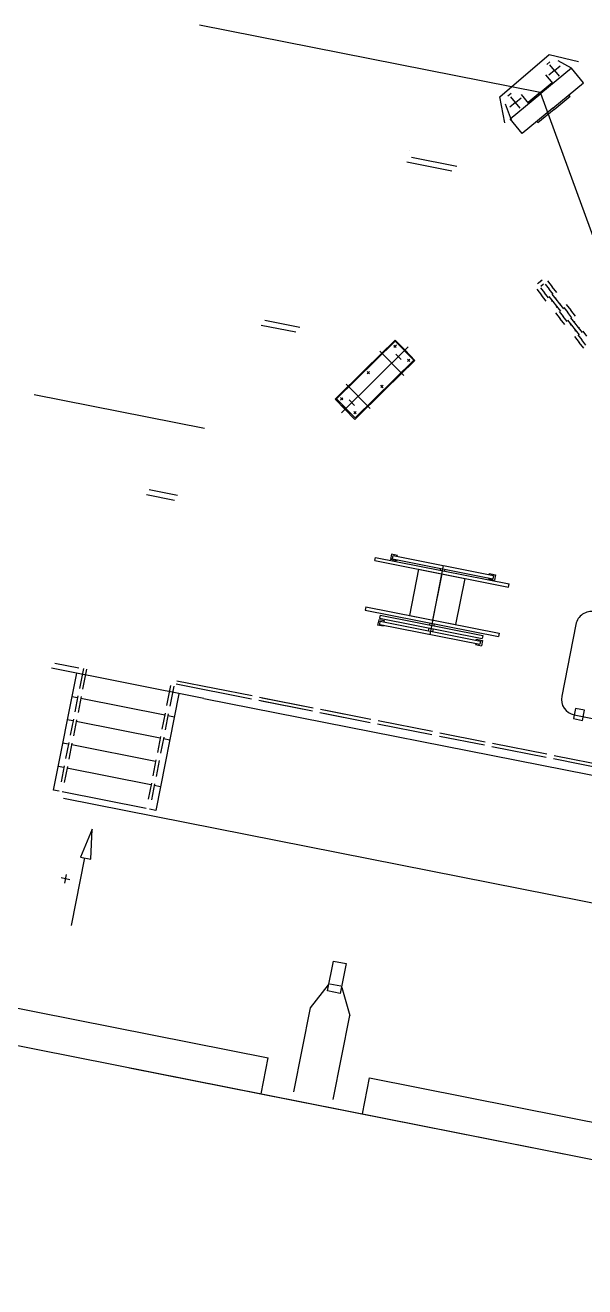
# Model space of a CAD drawing. Header units: metres. Extents: x 267365 to 277461, y 2088854 to 2108025.
# Drawn here: x 273025.07 to 273044.7, y 2096287.85 to 2096332.08 of the extents above; entities that cross this region are included whole.
import ezdxf

# ---------------------------------------------------------------- set-up
doc = ezdxf.new("R2010")
doc.units = ezdxf.units.M
for name, pattern in [('ACAD_ISO02W100', [15, 12, -3]), ('ACAD_ISO10W100', [18, 12, -3, 0, -3]), ('DASHEDX2', [38.1, 25.4, -12.7])]:
    doc.linetypes.add(name, pattern=pattern)

msp = doc.modelspace()

# ---------------------------------------------------------------- linework, layer by layer
at = {"color": 30, "linetype": 'ACAD_ISO10W100', "ltscale": 50}
for p, q in [((273043.136, 2096329.717), (273031.189, 2096332.079)), ((273043.136, 2096329.717), (273031.189, 2096332.079)), ((273043.136, 2096329.717), (273031.189, 2096332.079)), ((273048.164, 2096315.993), (273043.164, 2096329.683)), ((273048.164, 2096315.993), (273043.164, 2096329.683)), ((273048.164, 2096315.993), (273043.164, 2096329.683)), ((273031.361, 2096317.941), (273025.387, 2096319.122)), ((273031.361, 2096317.941), (273025.387, 2096319.122)), ((273031.361, 2096317.941), (273025.387, 2096319.122))]:
    msp.add_line(p, q, dxfattribs=at)
at = {"color": 30}
for p, q in [((273041.717, 2096329.566), (273043.453, 2096331.053)), ((273041.717, 2096329.566), (273043.453, 2096331.053)), ((273041.717, 2096329.566), (273043.453, 2096331.053)), ((273043.453, 2096331.053), (273044.486, 2096330.81)), ((273043.453, 2096331.053), (273044.486, 2096330.81)), ((273043.453, 2096331.053), (273044.486, 2096330.81)), ((273043.643, 2096330.496), (273043.444, 2096330.333)), ((273043.643, 2096330.496), (273043.444, 2096330.333)), ((273043.643, 2096330.496), (273043.444, 2096330.333)), ((273043.643, 2096330.496), (273043.479, 2096330.695)), ((273043.643, 2096330.496), (273043.479, 2096330.695)), ((273043.643, 2096330.496), (273043.479, 2096330.695)), ((273043.643, 2096330.496), (273043.842, 2096330.66)), ((273043.643, 2096330.496), (273043.842, 2096330.66)), ((273043.643, 2096330.496), (273043.842, 2096330.66)), ((273043.643, 2096330.496), (273043.806, 2096330.297)), ((273043.643, 2096330.496), (273043.806, 2096330.297)), ((273043.643, 2096330.496), (273043.806, 2096330.297)), ((273041.894, 2096328.662), (273041.717, 2096329.566)), ((273041.894, 2096328.662), (273041.717, 2096329.566)), ((273041.894, 2096328.662), (273041.717, 2096329.566)), ((273042.273, 2096329.372), (273042.11, 2096329.571)), ((273042.273, 2096329.372), (273042.11, 2096329.571)), ((273042.273, 2096329.372), (273042.11, 2096329.571)), ((273042.273, 2096329.372), (273042.472, 2096329.536)), ((273042.273, 2096329.372), (273042.472, 2096329.536)), ((273042.273, 2096329.372), (273042.472, 2096329.536)), ((273042.273, 2096329.372), (273042.074, 2096329.209)), ((273042.273, 2096329.372), (273042.074, 2096329.209)), ((273042.273, 2096329.372), (273042.074, 2096329.209)), ((273042.436, 2096329.173), (273042.273, 2096329.372)), ((273042.436, 2096329.173), (273042.273, 2096329.372)), ((273042.436, 2096329.173), (273042.273, 2096329.372)), ((273040.037, 2096326.966), (273038.463, 2096327.277)), ((273040.037, 2096326.966), (273038.463, 2096327.277)), ((273040.037, 2096326.966), (273038.463, 2096327.277)), ((273038.554, 2096327.703), (273038.558, 2096327.701)), ((273038.554, 2096327.703), (273038.558, 2096327.701)), ((273038.554, 2096327.703), (273038.558, 2096327.701)), ((273040.211, 2096327.124), (273038.628, 2096327.438)), ((273040.211, 2096327.124), (273038.628, 2096327.438)), ((273040.211, 2096327.124), (273038.628, 2096327.438)), ((273043.074, 2096323.033), (273043.043, 2096323.009)), ((273043.074, 2096323.033), (273043.043, 2096323.009)), ((273043.074, 2096323.033), (273043.043, 2096323.009)), ((273043.208, 2096323.14), (273043.074, 2096323.033)), ((273043.208, 2096323.14), (273043.074, 2096323.033)), ((273043.208, 2096323.14), (273043.074, 2096323.033)), ((273043.15, 2096322.875), (273043.29, 2096322.699)), ((273043.15, 2096322.875), (273043.29, 2096322.699)), ((273043.15, 2096322.875), (273043.29, 2096322.699)), ((273043.156, 2096322.93), (273043.259, 2096323.012)), ((273043.156, 2096322.93), (273043.259, 2096323.012)), ((273043.156, 2096322.93), (273043.259, 2096323.012)), ((273043.208, 2096323.14), (273043.177, 2096323.116)), ((273043.208, 2096323.14), (273043.177, 2096323.116)), ((273043.208, 2096323.14), (273043.177, 2096323.116)), ((273043.314, 2096323.006), (273043.454, 2096322.829)), ((273043.314, 2096323.006), (273043.454, 2096322.829)), ((273043.314, 2096323.006), (273043.454, 2096322.829)), ((273043.394, 2096323.119), (273043.558, 2096322.912)), ((273043.394, 2096323.119), (273043.558, 2096322.912)), ((273043.394, 2096323.119), (273043.558, 2096322.912)), ((273043.722, 2096322.705), (273043.558, 2096322.912)), ((273043.722, 2096322.705), (273043.558, 2096322.912)), ((273043.722, 2096322.705), (273043.558, 2096322.912)), ((273043.022, 2096322.824), (273043.186, 2096322.617)), ((273043.022, 2096322.824), (273043.186, 2096322.617)), ((273043.022, 2096322.824), (273043.186, 2096322.617)), ((273043.351, 2096322.41), (273043.186, 2096322.617)), ((273043.351, 2096322.41), (273043.186, 2096322.617)), ((273043.351, 2096322.41), (273043.186, 2096322.617)), ((273043.43, 2096322.522), (273043.29, 2096322.699)), ((273043.43, 2096322.522), (273043.29, 2096322.699)), ((273043.43, 2096322.522), (273043.29, 2096322.699)), ((273043.444, 2096322.568), (273043.855, 2096322.05)), ((273043.444, 2096322.568), (273043.855, 2096322.05)), ((273043.444, 2096322.568), (273043.855, 2096322.05)), ((273043.595, 2096322.653), (273043.454, 2096322.829)), ((273043.595, 2096322.653), (273043.454, 2096322.829)), ((273043.595, 2096322.653), (273043.454, 2096322.829)), ((273043.567, 2096322.413), (273043.536, 2096322.388)), ((273043.567, 2096322.413), (273043.536, 2096322.388)), ((273043.567, 2096322.413), (273043.536, 2096322.388)), ((273043.547, 2096322.65), (273043.958, 2096322.133)), ((273043.547, 2096322.65), (273043.958, 2096322.133)), ((273043.547, 2096322.65), (273043.958, 2096322.133)), ((273043.67, 2096322.495), (273043.701, 2096322.519)), ((273043.67, 2096322.495), (273043.701, 2096322.519)), ((273043.67, 2096322.495), (273043.701, 2096322.519)), ((273043.679, 2096321.996), (273043.844, 2096321.789)), ((273043.679, 2096321.996), (273043.844, 2096321.789)), ((273043.679, 2096321.996), (273043.844, 2096321.789)), ((273043.731, 2096322.206), (273043.701, 2096322.181)), ((273043.731, 2096322.206), (273043.701, 2096322.181)), ((273043.731, 2096322.206), (273043.701, 2096322.181)), ((273043.807, 2096322.047), (273043.947, 2096321.871)), ((273043.807, 2096322.047), (273043.947, 2096321.871)), ((273043.807, 2096322.047), (273043.947, 2096321.871)), ((273043.865, 2096322.312), (273043.835, 2096322.288)), ((273043.865, 2096322.312), (273043.835, 2096322.288)), ((273043.865, 2096322.312), (273043.835, 2096322.288)), ((273043.972, 2096322.178), (273044.112, 2096322.002)), ((273043.972, 2096322.178), (273044.112, 2096322.002)), ((273043.972, 2096322.178), (273044.112, 2096322.002)), ((273044.051, 2096322.291), (273044.215, 2096322.084)), ((273044.051, 2096322.291), (273044.215, 2096322.084)), ((273044.051, 2096322.291), (273044.215, 2096322.084)), ((273044.252, 2096321.825), (273044.112, 2096322.002)), ((273044.252, 2096321.825), (273044.112, 2096322.002)), ((273044.252, 2096321.825), (273044.112, 2096322.002)), ((273044.38, 2096321.877), (273044.215, 2096322.084)), ((273044.38, 2096321.877), (273044.215, 2096322.084)), ((273044.38, 2096321.877), (273044.215, 2096322.084)), ((273034.568, 2096321.312), (273033.346, 2096321.553)), ((273034.568, 2096321.312), (273033.346, 2096321.553)), ((273034.568, 2096321.312), (273033.346, 2096321.553)), ((273034.707, 2096321.477), (273033.476, 2096321.721)), ((273034.707, 2096321.477), (273033.476, 2096321.721)), ((273034.707, 2096321.477), (273033.476, 2096321.721)), ((273044.008, 2096321.582), (273043.844, 2096321.789)), ((273044.008, 2096321.582), (273043.844, 2096321.789)), ((273044.008, 2096321.582), (273043.844, 2096321.789)), ((273044.087, 2096321.694), (273043.947, 2096321.871)), ((273044.087, 2096321.694), (273043.947, 2096321.871)), ((273044.087, 2096321.694), (273043.947, 2096321.871)), ((273044.101, 2096321.74), (273044.512, 2096321.223)), ((273044.101, 2096321.74), (273044.512, 2096321.223)), ((273044.101, 2096321.74), (273044.512, 2096321.223)), ((273044.224, 2096321.585), (273044.194, 2096321.56)), ((273044.224, 2096321.585), (273044.194, 2096321.56)), ((273044.224, 2096321.585), (273044.194, 2096321.56)), ((273044.205, 2096321.822), (273044.616, 2096321.305)), ((273044.205, 2096321.822), (273044.616, 2096321.305)), ((273044.205, 2096321.822), (273044.616, 2096321.305)), ((273044.328, 2096321.667), (273044.358, 2096321.691)), ((273044.328, 2096321.667), (273044.358, 2096321.691)), ((273044.328, 2096321.667), (273044.358, 2096321.691)), ((273044.337, 2096321.168), (273044.501, 2096320.961)), ((273044.337, 2096321.168), (273044.501, 2096320.961)), ((273044.337, 2096321.168), (273044.501, 2096320.961)), ((273044.389, 2096321.378), (273044.358, 2096321.353)), ((273044.389, 2096321.378), (273044.358, 2096321.353)), ((273044.389, 2096321.378), (273044.358, 2096321.353)), ((273044.465, 2096321.219), (273044.605, 2096321.043)), ((273044.465, 2096321.219), (273044.605, 2096321.043)), ((273044.465, 2096321.219), (273044.605, 2096321.043)), ((273044.523, 2096321.484), (273044.492, 2096321.46)), ((273044.523, 2096321.484), (273044.492, 2096321.46)), ((273044.523, 2096321.484), (273044.492, 2096321.46)), ((273044.629, 2096321.35), (273044.769, 2096321.174)), ((273044.629, 2096321.35), (273044.769, 2096321.174)), ((273044.629, 2096321.35), (273044.769, 2096321.174)), ((273038.051, 2096320.999), (273035.991, 2096318.975)), ((273038.051, 2096320.999), (273035.991, 2096318.975)), ((273038.051, 2096320.999), (273035.991, 2096318.975)), ((273038.048, 2096321.039), (273036.994, 2096320.003)), ((273038.048, 2096321.039), (273036.994, 2096320.003)), ((273038.048, 2096321.039), (273036.994, 2096320.003)), ((273038.396, 2096320.685), (273038.048, 2096321.039)), ((273038.396, 2096320.685), (273038.048, 2096321.039)), ((273038.396, 2096320.685), (273038.048, 2096321.039)), ((273038.051, 2096320.999), (273038.704, 2096320.334)), ((273038.051, 2096320.999), (273038.704, 2096320.334)), ((273038.051, 2096320.999), (273038.704, 2096320.334)), ((273038.396, 2096320.685), (273038.744, 2096320.33)), ((273038.396, 2096320.685), (273038.744, 2096320.33)), ((273038.396, 2096320.685), (273038.744, 2096320.33)), ((273044.666, 2096320.754), (273044.501, 2096320.961)), ((273044.666, 2096320.754), (273044.501, 2096320.961)), ((273044.666, 2096320.754), (273044.501, 2096320.961)), ((273044.745, 2096320.867), (273044.605, 2096321.043)), ((273044.745, 2096320.867), (273044.605, 2096321.043)), ((273044.745, 2096320.867), (273044.605, 2096321.043)), ((273036.645, 2096318.309), (273038.704, 2096320.334)), ((273036.645, 2096318.309), (273038.704, 2096320.334)), ((273036.645, 2096318.309), (273038.704, 2096320.334)), ((273038.744, 2096320.33), (273037.69, 2096319.295)), ((273038.744, 2096320.33), (273037.69, 2096319.295)), ((273038.744, 2096320.33), (273037.69, 2096319.295)), ((273038.069, 2096320.55), (273038.257, 2096320.359)), ((273038.069, 2096320.55), (273038.257, 2096320.359)), ((273038.069, 2096320.55), (273038.257, 2096320.359)), ((273035.941, 2096318.967), (273036.994, 2096320.003)), ((273035.941, 2096318.967), (273036.994, 2096320.003)), ((273035.941, 2096318.967), (273036.994, 2096320.003)), ((273036.289, 2096318.613), (273035.941, 2096318.967)), ((273036.289, 2096318.613), (273035.941, 2096318.967)), ((273036.289, 2096318.613), (273035.941, 2096318.967)), ((273035.991, 2096318.975), (273036.645, 2096318.309)), ((273035.991, 2096318.975), (273036.645, 2096318.309)), ((273035.991, 2096318.975), (273036.645, 2096318.309)), ((273036.432, 2096318.941), (273036.621, 2096318.749)), ((273036.432, 2096318.941), (273036.621, 2096318.749)), ((273036.432, 2096318.941), (273036.621, 2096318.749)), ((273036.637, 2096318.259), (273037.69, 2096319.295)), ((273036.637, 2096318.259), (273037.69, 2096319.295)), ((273036.637, 2096318.259), (273037.69, 2096319.295)), ((273036.192, 2096318.77), (273036.444, 2096318.514)), ((273036.192, 2096318.77), (273036.444, 2096318.514)), ((273036.192, 2096318.77), (273036.444, 2096318.514)), ((273036.289, 2096318.613), (273036.637, 2096318.259)), ((273036.289, 2096318.613), (273036.637, 2096318.259)), ((273036.289, 2096318.613), (273036.637, 2096318.259)), ((273030.411, 2096315.591), (273029.424, 2096315.787)), ((273030.411, 2096315.591), (273029.424, 2096315.787)), ((273030.411, 2096315.591), (273029.424, 2096315.787)), ((273030.302, 2096315.42), (273029.32, 2096315.614)), ((273030.302, 2096315.42), (273029.32, 2096315.614)), ((273030.302, 2096315.42), (273029.32, 2096315.614)), ((273044.392, 2096311.074), (273043.894, 2096308.554)), ((273044.392, 2096311.074), (273043.894, 2096308.554)), ((273026.956, 2096309.537), (273026.104, 2096309.705)), ((273026.956, 2096309.537), (273026.104, 2096309.705)), ((273026.956, 2096309.537), (273026.104, 2096309.705)), ((273031.338, 2096308.478), (273025.994, 2096309.534)), ((273031.338, 2096308.478), (273025.994, 2096309.534)), ((273031.338, 2096308.478), (273025.994, 2096309.534)), ((273026.867, 2096309.362), (273026.055, 2096305.263)), ((273026.867, 2096309.362), (273026.055, 2096305.263)), ((273026.867, 2096309.362), (273026.055, 2096305.263)), ((273026.906, 2096308.495), (273026.704, 2096308.535)), ((273026.906, 2096308.495), (273026.704, 2096308.535)), ((273026.906, 2096308.495), (273026.704, 2096308.535)), ((273029.964, 2096307.891), (273027.019, 2096308.473)), ((273029.964, 2096307.891), (273027.019, 2096308.473)), ((273029.964, 2096307.891), (273027.019, 2096308.473)), ((273030.465, 2096308.634), (273029.658, 2096304.55)), ((273030.465, 2096308.634), (273029.658, 2096304.55)), ((273030.465, 2096308.634), (273029.658, 2096304.55)), ((273031.338, 2096308.478), (273069.384, 2096300.955)), ((273031.338, 2096308.478), (273069.384, 2096300.955)), ((273031.338, 2096308.478), (273069.384, 2096300.955)), ((273030.305, 2096307.823), (273030.077, 2096307.868)), ((273030.305, 2096307.823), (273030.077, 2096307.868)), ((273030.305, 2096307.823), (273030.077, 2096307.868)), ((273044.332, 2096307.9), (273046.852, 2096307.402)), ((273044.332, 2096307.9), (273046.852, 2096307.402)), ((273026.747, 2096307.685), (273026.544, 2096307.725)), ((273026.747, 2096307.685), (273026.544, 2096307.725)), ((273026.747, 2096307.685), (273026.544, 2096307.725)), ((273029.805, 2096307.08), (273026.859, 2096307.663)), ((273029.805, 2096307.08), (273026.859, 2096307.663)), ((273029.805, 2096307.08), (273026.859, 2096307.663)), ((273030.145, 2096307.013), (273029.918, 2096307.058)), ((273030.145, 2096307.013), (273029.918, 2096307.058)), ((273030.145, 2096307.013), (273029.918, 2096307.058)), ((273026.585, 2096306.869), (273026.381, 2096306.909)), ((273026.585, 2096306.869), (273026.381, 2096306.909)), ((273026.585, 2096306.869), (273026.381, 2096306.909)), ((273029.646, 2096306.27), (273026.7, 2096306.852)), ((273029.646, 2096306.27), (273026.7, 2096306.852)), ((273029.646, 2096306.27), (273026.7, 2096306.852)), ((273026.422, 2096306.049), (273026.22, 2096306.089)), ((273026.422, 2096306.049), (273026.22, 2096306.089)), ((273026.422, 2096306.049), (273026.22, 2096306.089)), ((273029.481, 2096305.444), (273026.535, 2096306.026)), ((273029.481, 2096305.444), (273026.535, 2096306.026)), ((273029.481, 2096305.444), (273026.535, 2096306.026)), ((273026.259, 2096305.222), (273026.057, 2096305.262)), ((273026.259, 2096305.222), (273026.057, 2096305.262)), ((273026.259, 2096305.222), (273026.057, 2096305.262)), ((273029.317, 2096304.618), (273026.371, 2096305.2)), ((273029.317, 2096304.618), (273026.371, 2096305.2)), ((273029.317, 2096304.618), (273026.371, 2096305.2)), ((273029.821, 2096305.377), (273029.593, 2096305.422)), ((273029.821, 2096305.377), (273029.593, 2096305.422)), ((273029.821, 2096305.377), (273029.593, 2096305.422)), ((273029.658, 2096304.55), (273029.43, 2096304.595)), ((273029.658, 2096304.55), (273029.43, 2096304.595)), ((273029.658, 2096304.55), (273029.43, 2096304.595)), ((273027.42, 2096303.895), (273027.005, 2096302.912)), ((273027.42, 2096303.895), (273027.005, 2096302.912)), ((273027.369, 2096302.84), (273027.42, 2096303.895)), ((273027.369, 2096302.84), (273027.42, 2096303.895)), ((273026.69, 2096300.51), (273027.159, 2096302.882)), ((273026.69, 2096300.51), (273027.159, 2096302.882)), ((273026.69, 2096300.51), (273027.159, 2096302.882)), ((273027.005, 2096302.912), (273027.369, 2096302.84)), ((273027.005, 2096302.912), (273027.369, 2096302.84)), ((273026.637, 2096302.119), (273026.325, 2096302.181)), ((273026.637, 2096302.119), (273026.325, 2096302.181)), ((273026.637, 2096302.119), (273026.325, 2096302.181)), ((273026.511, 2096302.308), (273026.449, 2096301.995)), ((273026.511, 2096302.308), (273026.449, 2096301.995)), ((273026.511, 2096302.308), (273026.449, 2096301.995)), ((273035.674, 2096298.224), (273035.881, 2096299.268)), ((273035.674, 2096298.224), (273035.881, 2096299.268)), ((273035.674, 2096298.224), (273035.881, 2096299.268)), ((273035.881, 2096299.268), (273036.331, 2096299.179)), ((273035.881, 2096299.268), (273036.331, 2096299.179)), ((273035.881, 2096299.268), (273036.331, 2096299.179)), ((273036.331, 2096299.179), (273036.124, 2096298.135)), ((273036.331, 2096299.179), (273036.124, 2096298.135)), ((273036.331, 2096299.179), (273036.124, 2096298.135)), ((273035.702, 2096298.44), (273035.065, 2096297.632)), ((273035.702, 2096298.44), (273035.065, 2096297.632)), ((273035.702, 2096298.44), (273035.065, 2096297.632)), ((273036.124, 2096298.135), (273035.674, 2096298.224)), ((273036.124, 2096298.135), (273035.674, 2096298.224)), ((273036.124, 2096298.135), (273035.674, 2096298.224)), ((273036.139, 2096298.385), (273035.756, 2096298.461)), ((273036.139, 2096298.385), (273035.756, 2096298.461)), ((273036.139, 2096298.385), (273035.756, 2096298.461)), ((273036.182, 2096298.345), (273036.462, 2096297.355)), ((273036.182, 2096298.345), (273036.462, 2096297.355)), ((273036.182, 2096298.345), (273036.462, 2096297.355)), ((273035.065, 2096297.632), (273034.483, 2096294.687)), ((273035.065, 2096297.632), (273034.483, 2096294.687)), ((273035.065, 2096297.632), (273034.483, 2096294.687)), ((273035.88, 2096294.41), (273036.462, 2096297.355)), ((273035.88, 2096294.41), (273036.462, 2096297.355)), ((273035.88, 2096294.41), (273036.462, 2096297.355)), ((273033.346, 2096294.612), (273033.595, 2096295.873)), ((273033.346, 2096294.612), (273033.595, 2096295.873)), ((273033.346, 2096294.612), (273033.595, 2096295.873)), ((273036.904, 2096293.909), (273037.153, 2096295.169)), ((273036.904, 2096293.909), (273037.153, 2096295.169)), ((273036.904, 2096293.909), (273037.153, 2096295.169))]:
    msp.add_line(p, q, dxfattribs=at)
at = {"color": 30, "linetype": 'Continuous'}
for p, q in [((273044.242, 2096330.568), (273043.767, 2096330.826)), ((273044.242, 2096330.568), (273043.767, 2096330.826)), ((273044.242, 2096330.568), (273043.767, 2096330.826)), ((273044.242, 2096330.568), (273043.164, 2096329.683)), ((273044.242, 2096330.568), (273043.164, 2096329.683)), ((273044.242, 2096330.568), (273043.164, 2096329.683)), ((273043.369, 2096330.706), (273043.482, 2096330.799)), ((273043.369, 2096330.706), (273043.482, 2096330.799)), ((273043.369, 2096330.706), (273043.482, 2096330.799)), ((273044.661, 2096330.057), (273044.242, 2096330.568)), ((273044.661, 2096330.057), (273044.242, 2096330.568)), ((273044.661, 2096330.057), (273044.242, 2096330.568)), ((273043.136, 2096329.717), (273043.562, 2096330.066)), ((273043.136, 2096329.717), (273043.562, 2096330.066)), ((273043.136, 2096329.717), (273043.562, 2096330.066)), ((273043.589, 2096330.033), (273043.333, 2096330.345)), ((273043.589, 2096330.033), (273043.333, 2096330.345)), ((273043.589, 2096330.033), (273043.333, 2096330.345)), ((273043.583, 2096329.173), (273044.661, 2096330.057)), ((273043.583, 2096329.173), (273044.661, 2096330.057)), ((273043.583, 2096329.173), (273044.661, 2096330.057)), ((273042.12, 2096329.682), (273042.008, 2096329.589)), ((273042.12, 2096329.682), (273042.008, 2096329.589)), ((273042.12, 2096329.682), (273042.008, 2096329.589)), ((273042.085, 2096328.799), (273043.164, 2096329.683)), ((273042.085, 2096328.799), (273043.164, 2096329.683)), ((273042.085, 2096328.799), (273043.164, 2096329.683)), ((273042.738, 2096329.334), (273042.482, 2096329.646)), ((273042.738, 2096329.334), (273042.482, 2096329.646)), ((273042.738, 2096329.334), (273042.482, 2096329.646)), ((273043.136, 2096329.717), (273042.711, 2096329.367)), ((273043.136, 2096329.717), (273042.711, 2096329.367)), ((273043.136, 2096329.717), (273042.711, 2096329.367)), ((273043.624, 2096329.123), (273044.189, 2096329.586)), ((273043.624, 2096329.123), (273044.189, 2096329.586)), ((273043.624, 2096329.123), (273044.189, 2096329.586)), ((273044.183, 2096329.595), (273044.145, 2096329.648)), ((273044.183, 2096329.595), (273044.145, 2096329.648)), ((273044.183, 2096329.595), (273044.145, 2096329.648)), ((273042.132, 2096328.748), (273041.925, 2096329.315)), ((273042.132, 2096328.748), (273041.925, 2096329.315)), ((273042.132, 2096328.748), (273041.925, 2096329.315)), ((273043.583, 2096329.173), (273042.504, 2096328.288)), ((273043.583, 2096329.173), (273042.504, 2096328.288)), ((273043.583, 2096329.173), (273042.504, 2096328.288)), ((273043.624, 2096329.123), (273043.059, 2096328.659)), ((273043.624, 2096329.123), (273043.059, 2096328.659)), ((273043.624, 2096329.123), (273043.059, 2096328.659)), ((273042.504, 2096328.288), (273042.085, 2096328.799)), ((273042.504, 2096328.288), (273042.085, 2096328.799)), ((273042.504, 2096328.288), (273042.085, 2096328.799)), ((273043.052, 2096328.667), (273043.007, 2096328.714)), ((273043.052, 2096328.667), (273043.007, 2096328.714)), ((273043.052, 2096328.667), (273043.007, 2096328.714)), ((273027.11, 2096309.521), (273026.972, 2096308.821)), ((273027.11, 2096309.521), (273026.972, 2096308.821)), ((273027.11, 2096309.521), (273026.972, 2096308.821)), ((273027.221, 2096309.5), (273027.082, 2096308.802)), ((273027.221, 2096309.5), (273027.082, 2096308.802)), ((273027.221, 2096309.5), (273027.082, 2096308.802)), ((273030.169, 2096308.931), (273030.029, 2096308.225)), ((273030.169, 2096308.931), (273030.029, 2096308.225)), ((273030.169, 2096308.931), (273030.029, 2096308.225)), ((273030.169, 2096308.931), (273030.029, 2096308.225)), ((273030.169, 2096308.931), (273030.029, 2096308.225)), ((273030.169, 2096308.931), (273030.029, 2096308.225)), ((273030.282, 2096308.912), (273030.142, 2096308.202)), ((273030.282, 2096308.912), (273030.142, 2096308.202)), ((273030.282, 2096308.912), (273030.142, 2096308.202)), ((273030.282, 2096308.912), (273030.142, 2096308.202)), ((273030.282, 2096308.912), (273030.142, 2096308.202)), ((273030.282, 2096308.912), (273030.142, 2096308.202)), ((273033.007, 2096308.45), (273030.367, 2096308.972)), ((273033.007, 2096308.45), (273030.367, 2096308.972)), ((273033.007, 2096308.45), (273030.367, 2096308.972)), ((273033.007, 2096308.45), (273030.367, 2096308.972)), ((273033.007, 2096308.45), (273030.367, 2096308.972)), ((273033.007, 2096308.45), (273030.367, 2096308.972)), ((273033.029, 2096308.562), (273030.388, 2096309.085)), ((273033.029, 2096308.562), (273030.388, 2096309.085)), ((273033.029, 2096308.562), (273030.388, 2096309.085)), ((273033.029, 2096308.562), (273030.388, 2096309.085)), ((273033.029, 2096308.562), (273030.388, 2096309.085)), ((273033.029, 2096308.562), (273030.388, 2096309.085)), ((273026.92, 2096308.564), (273026.809, 2096308.005)), ((273026.92, 2096308.564), (273026.809, 2096308.005)), ((273026.92, 2096308.564), (273026.809, 2096308.005)), ((273027.032, 2096308.541), (273026.922, 2096307.985)), ((273027.032, 2096308.541), (273026.922, 2096307.985)), ((273027.032, 2096308.541), (273026.922, 2096307.985)), ((273035.149, 2096308.027), (273033.267, 2096308.399)), ((273035.149, 2096308.027), (273033.267, 2096308.399)), ((273035.149, 2096308.027), (273033.267, 2096308.399)), ((273035.172, 2096308.139), (273033.289, 2096308.511)), ((273035.172, 2096308.139), (273033.289, 2096308.511)), ((273035.172, 2096308.139), (273033.289, 2096308.511)), ((273035.149, 2096308.027), (273033.365, 2096308.379)), ((273035.149, 2096308.027), (273033.365, 2096308.379)), ((273035.149, 2096308.027), (273033.365, 2096308.379)), ((273035.172, 2096308.139), (273033.388, 2096308.491)), ((273035.172, 2096308.139), (273033.388, 2096308.491)), ((273035.172, 2096308.139), (273033.388, 2096308.491)), ((273029.978, 2096307.958), (273029.867, 2096307.399)), ((273029.978, 2096307.958), (273029.867, 2096307.399)), ((273029.978, 2096307.958), (273029.867, 2096307.399)), ((273029.978, 2096307.958), (273029.867, 2096307.399)), ((273029.978, 2096307.958), (273029.867, 2096307.399)), ((273029.978, 2096307.958), (273029.867, 2096307.399)), ((273030.09, 2096307.935), (273029.98, 2096307.378)), ((273030.09, 2096307.935), (273029.98, 2096307.378)), ((273030.09, 2096307.935), (273029.98, 2096307.378)), ((273030.09, 2096307.935), (273029.98, 2096307.378)), ((273030.09, 2096307.935), (273029.98, 2096307.378)), ((273030.09, 2096307.935), (273029.98, 2096307.378)), ((273037.176, 2096307.626), (273035.41, 2096307.975)), ((273037.176, 2096307.626), (273035.41, 2096307.975)), ((273037.176, 2096307.626), (273035.41, 2096307.975)), ((273037.198, 2096307.738), (273035.431, 2096308.087)), ((273037.198, 2096307.738), (273035.431, 2096308.087)), ((273037.198, 2096307.738), (273035.431, 2096308.087)), ((273037.176, 2096307.626), (273035.59, 2096307.939)), ((273037.176, 2096307.626), (273035.59, 2096307.939)), ((273037.176, 2096307.626), (273035.59, 2096307.939)), ((273037.198, 2096307.738), (273035.613, 2096308.052)), ((273037.198, 2096307.738), (273035.613, 2096308.052)), ((273037.198, 2096307.738), (273035.613, 2096308.052)), ((273044.378, 2096308.126), (273044.308, 2096307.771)), ((273044.378, 2096308.126), (273044.308, 2096307.771)), ((273044.698, 2096308.063), (273044.378, 2096308.126)), ((273044.698, 2096308.063), (273044.378, 2096308.126)), ((273044.628, 2096307.708), (273044.698, 2096308.063)), ((273044.628, 2096307.708), (273044.698, 2096308.063)), ((273026.758, 2096307.748), (273026.647, 2096307.19)), ((273026.758, 2096307.748), (273026.647, 2096307.19)), ((273026.758, 2096307.748), (273026.647, 2096307.19)), ((273026.87, 2096307.726), (273026.76, 2096307.169)), ((273026.87, 2096307.726), (273026.76, 2096307.169)), ((273026.87, 2096307.726), (273026.76, 2096307.169)), ((273039.337, 2096307.198), (273037.436, 2096307.574)), ((273039.337, 2096307.198), (273037.436, 2096307.574)), ((273039.337, 2096307.198), (273037.436, 2096307.574)), ((273039.359, 2096307.311), (273037.458, 2096307.687)), ((273039.359, 2096307.311), (273037.458, 2096307.687)), ((273039.359, 2096307.311), (273037.458, 2096307.687)), ((273044.308, 2096307.771), (273044.628, 2096307.708)), ((273044.308, 2096307.771), (273044.628, 2096307.708)), ((273026.597, 2096306.931), (273026.487, 2096306.372)), ((273026.597, 2096306.931), (273026.487, 2096306.372)), ((273026.597, 2096306.931), (273026.487, 2096306.372)), ((273026.597, 2096306.931), (273026.487, 2096306.372)), ((273026.597, 2096306.931), (273026.487, 2096306.372)), ((273026.597, 2096306.931), (273026.487, 2096306.372)), ((273029.817, 2096307.14), (273029.707, 2096306.582)), ((273029.817, 2096307.14), (273029.707, 2096306.582)), ((273029.817, 2096307.14), (273029.707, 2096306.582)), ((273029.817, 2096307.14), (273029.707, 2096306.582)), ((273029.817, 2096307.14), (273029.707, 2096306.582)), ((273029.817, 2096307.14), (273029.707, 2096306.582)), ((273029.929, 2096307.117), (273029.819, 2096306.561)), ((273029.929, 2096307.117), (273029.819, 2096306.561)), ((273029.929, 2096307.117), (273029.819, 2096306.561)), ((273029.929, 2096307.117), (273029.819, 2096306.561)), ((273029.929, 2096307.117), (273029.819, 2096306.561)), ((273029.929, 2096307.117), (273029.819, 2096306.561)), ((273041.187, 2096306.832), (273039.601, 2096307.146)), ((273041.187, 2096306.832), (273039.601, 2096307.146)), ((273041.187, 2096306.832), (273039.601, 2096307.146)), ((273041.209, 2096306.945), (273039.623, 2096307.258)), ((273041.209, 2096306.945), (273039.623, 2096307.258)), ((273041.209, 2096306.945), (273039.623, 2096307.258)), ((273026.709, 2096306.908), (273026.599, 2096306.351)), ((273026.709, 2096306.908), (273026.599, 2096306.351)), ((273026.709, 2096306.908), (273026.599, 2096306.351)), ((273026.709, 2096306.908), (273026.599, 2096306.351)), ((273026.709, 2096306.908), (273026.599, 2096306.351)), ((273026.709, 2096306.908), (273026.599, 2096306.351)), ((273043.348, 2096306.405), (273041.447, 2096306.781)), ((273043.348, 2096306.405), (273041.447, 2096306.781)), ((273043.348, 2096306.405), (273041.447, 2096306.781)), ((273043.37, 2096306.518), (273041.469, 2096306.893)), ((273043.37, 2096306.518), (273041.469, 2096306.893)), ((273043.37, 2096306.518), (273041.469, 2096306.893)), ((273026.437, 2096306.113), (273026.326, 2096305.554)), ((273026.437, 2096306.113), (273026.326, 2096305.554)), ((273026.437, 2096306.113), (273026.326, 2096305.554)), ((273026.437, 2096306.113), (273026.326, 2096305.554)), ((273026.437, 2096306.113), (273026.326, 2096305.554)), ((273026.437, 2096306.113), (273026.326, 2096305.554)), ((273026.549, 2096306.09), (273026.439, 2096305.534)), ((273026.549, 2096306.09), (273026.439, 2096305.534)), ((273026.549, 2096306.09), (273026.439, 2096305.534)), ((273026.549, 2096306.09), (273026.439, 2096305.534)), ((273026.549, 2096306.09), (273026.439, 2096305.534)), ((273026.549, 2096306.09), (273026.439, 2096305.534)), ((273029.657, 2096306.323), (273029.546, 2096305.764)), ((273029.657, 2096306.323), (273029.546, 2096305.764)), ((273029.657, 2096306.323), (273029.546, 2096305.764)), ((273029.657, 2096306.323), (273029.546, 2096305.764)), ((273029.657, 2096306.323), (273029.546, 2096305.764)), ((273029.657, 2096306.323), (273029.546, 2096305.764)), ((273029.769, 2096306.3), (273029.659, 2096305.743)), ((273029.769, 2096306.3), (273029.659, 2096305.743)), ((273029.769, 2096306.3), (273029.659, 2096305.743)), ((273029.769, 2096306.3), (273029.659, 2096305.743)), ((273029.769, 2096306.3), (273029.659, 2096305.743)), ((273029.769, 2096306.3), (273029.659, 2096305.743)), ((273045.508, 2096305.978), (273043.607, 2096306.354)), ((273045.508, 2096305.978), (273043.607, 2096306.354)), ((273045.508, 2096305.978), (273043.607, 2096306.354)), ((273045.53, 2096306.09), (273043.63, 2096306.466)), ((273045.53, 2096306.09), (273043.63, 2096306.466)), ((273045.53, 2096306.09), (273043.63, 2096306.466)), ((273029.496, 2096305.505), (273029.385, 2096304.946)), ((273029.496, 2096305.505), (273029.385, 2096304.946)), ((273029.496, 2096305.505), (273029.385, 2096304.946)), ((273029.496, 2096305.505), (273029.385, 2096304.946)), ((273029.496, 2096305.505), (273029.385, 2096304.946)), ((273029.496, 2096305.505), (273029.385, 2096304.946)), ((273029.608, 2096305.482), (273029.498, 2096304.925)), ((273029.608, 2096305.482), (273029.498, 2096304.925)), ((273029.608, 2096305.482), (273029.498, 2096304.925)), ((273029.608, 2096305.482), (273029.498, 2096304.925)), ((273029.608, 2096305.482), (273029.498, 2096304.925)), ((273029.608, 2096305.482), (273029.498, 2096304.925))]:
    msp.add_line(p, q, dxfattribs=at)
at = {"color": 30, "linetype": 'ByBlock'}
for p, q in [((273038.048, 2096321.039), (273035.941, 2096318.967)), ((273038.048, 2096321.039), (273035.941, 2096318.967)), ((273038.048, 2096321.039), (273035.941, 2096318.967)), ((273037.342, 2096313.308), (273037.364, 2096313.423)), ((273037.342, 2096313.308), (273037.364, 2096313.423)), ((273037.342, 2096313.308), (273037.364, 2096313.423)), ((273037.342, 2096313.308), (273042.023, 2096312.382)), ((273037.342, 2096313.308), (273042.023, 2096312.382)), ((273037.342, 2096313.308), (273042.023, 2096312.382)), ((273037.364, 2096313.423), (273042.046, 2096312.498)), ((273037.364, 2096313.423), (273042.046, 2096312.498)), ((273037.364, 2096313.423), (273042.046, 2096312.498)), ((273037.927, 2096313.531), (273037.89, 2096313.346)), ((273037.927, 2096313.531), (273037.89, 2096313.346)), ((273037.927, 2096313.531), (273037.89, 2096313.346)), ((273038.094, 2096313.305), (273037.89, 2096313.346)), ((273038.094, 2096313.305), (273037.89, 2096313.346)), ((273038.094, 2096313.305), (273037.89, 2096313.346)), ((273038.131, 2096313.491), (273037.927, 2096313.531)), ((273038.131, 2096313.491), (273037.927, 2096313.531)), ((273038.131, 2096313.491), (273037.927, 2096313.531)), ((273037.962, 2096313.369), (273037.984, 2096313.482)), ((273037.962, 2096313.369), (273037.984, 2096313.482)), ((273037.962, 2096313.369), (273037.984, 2096313.482)), ((273037.962, 2096313.369), (273041.473, 2096312.675)), ((273037.962, 2096313.369), (273041.473, 2096312.675)), ((273037.962, 2096313.369), (273041.473, 2096312.675)), ((273037.984, 2096313.482), (273041.495, 2096312.788)), ((273037.984, 2096313.482), (273041.495, 2096312.788)), ((273037.984, 2096313.482), (273041.495, 2096312.788)), ((273038.102, 2096313.342), (273038.094, 2096313.305)), ((273038.102, 2096313.342), (273038.094, 2096313.305)), ((273038.102, 2096313.342), (273038.094, 2096313.305)), ((273038.124, 2096313.455), (273038.131, 2096313.491)), ((273038.124, 2096313.455), (273038.131, 2096313.491)), ((273038.124, 2096313.455), (273038.131, 2096313.491)), ((273039.74, 2096313.135), (273039.263, 2096310.722)), ((273039.74, 2096313.135), (273039.263, 2096310.722)), ((273039.74, 2096313.135), (273039.263, 2096310.722)), ((273038.872, 2096313.005), (273038.552, 2096311.385)), ((273038.872, 2096313.005), (273038.552, 2096311.385)), ((273038.872, 2096313.005), (273038.552, 2096311.385)), ((273038.872, 2096313.005), (273040.493, 2096312.685)), ((273038.872, 2096313.005), (273040.493, 2096312.685)), ((273038.872, 2096313.005), (273040.493, 2096312.685)), ((273039.682, 2096312.845), (273039.362, 2096311.225)), ((273039.682, 2096312.845), (273039.362, 2096311.225)), ((273039.682, 2096312.845), (273039.362, 2096311.225)), ((273039.643, 2096313.037), (273039.63, 2096312.975)), ((273039.643, 2096313.037), (273039.63, 2096312.975)), ((273039.643, 2096313.037), (273039.63, 2096312.975)), ((273039.792, 2096313.008), (273039.78, 2096312.946)), ((273039.792, 2096313.008), (273039.78, 2096312.946)), ((273039.792, 2096313.008), (273039.78, 2096312.946)), ((273040.493, 2096312.685), (273040.172, 2096311.064)), ((273040.493, 2096312.685), (273040.172, 2096311.064)), ((273040.493, 2096312.685), (273040.172, 2096311.064)), ((273041.333, 2096312.703), (273041.326, 2096312.667)), ((273041.333, 2096312.703), (273041.326, 2096312.667)), ((273041.333, 2096312.703), (273041.326, 2096312.667)), ((273041.355, 2096312.816), (273041.363, 2096312.852)), ((273041.355, 2096312.816), (273041.363, 2096312.852)), ((273041.355, 2096312.816), (273041.363, 2096312.852)), ((273041.363, 2096312.852), (273041.567, 2096312.812)), ((273041.363, 2096312.852), (273041.567, 2096312.812)), ((273041.363, 2096312.852), (273041.567, 2096312.812)), ((273041.495, 2096312.788), (273041.473, 2096312.675)), ((273041.495, 2096312.788), (273041.473, 2096312.675)), ((273041.495, 2096312.788), (273041.473, 2096312.675)), ((273041.567, 2096312.812), (273041.53, 2096312.626)), ((273041.567, 2096312.812), (273041.53, 2096312.626)), ((273041.567, 2096312.812), (273041.53, 2096312.626)), ((273041.326, 2096312.667), (273041.53, 2096312.626)), ((273041.326, 2096312.667), (273041.53, 2096312.626)), ((273041.326, 2096312.667), (273041.53, 2096312.626)), ((273042.023, 2096312.382), (273042.046, 2096312.498)), ((273042.023, 2096312.382), (273042.046, 2096312.498)), ((273042.023, 2096312.382), (273042.046, 2096312.498)), ((273037.021, 2096311.687), (273036.998, 2096311.572)), ((273037.021, 2096311.687), (273036.998, 2096311.572)), ((273037.021, 2096311.687), (273036.998, 2096311.572)), ((273036.998, 2096311.572), (273041.68, 2096310.647)), ((273036.998, 2096311.572), (273041.68, 2096310.647)), ((273036.998, 2096311.572), (273041.68, 2096310.647)), ((273037.021, 2096311.687), (273041.703, 2096310.762)), ((273037.021, 2096311.687), (273041.703, 2096310.762)), ((273037.021, 2096311.687), (273041.703, 2096310.762)), ((273037.526, 2096311.4), (273037.503, 2096311.285)), ((273037.526, 2096311.4), (273037.503, 2096311.285)), ((273037.526, 2096311.4), (273037.503, 2096311.285)), ((273037.526, 2096311.4), (273041.127, 2096310.688)), ((273037.526, 2096311.4), (273041.127, 2096310.688)), ((273037.526, 2096311.4), (273041.127, 2096310.688)), ((273038.552, 2096311.385), (273040.172, 2096311.064)), ((273038.552, 2096311.385), (273040.172, 2096311.064)), ((273038.552, 2096311.385), (273040.172, 2096311.064)), ((273037.472, 2096311.231), (273037.436, 2096311.046)), ((273037.472, 2096311.231), (273037.436, 2096311.046)), ((273037.472, 2096311.231), (273037.436, 2096311.046)), ((273037.64, 2096311.005), (273037.436, 2096311.046)), ((273037.64, 2096311.005), (273037.436, 2096311.046)), ((273037.64, 2096311.005), (273037.436, 2096311.046)), ((273037.676, 2096311.191), (273037.472, 2096311.231)), ((273037.676, 2096311.191), (273037.472, 2096311.231)), ((273037.676, 2096311.191), (273037.472, 2096311.231)), ((273037.503, 2096311.285), (273041.104, 2096310.573)), ((273037.503, 2096311.285), (273041.104, 2096310.573)), ((273037.503, 2096311.285), (273041.104, 2096310.573)), ((273037.507, 2096311.069), (273037.529, 2096311.182)), ((273037.507, 2096311.069), (273037.529, 2096311.182)), ((273037.507, 2096311.069), (273037.529, 2096311.182)), ((273037.507, 2096311.069), (273041.018, 2096310.375)), ((273037.507, 2096311.069), (273041.018, 2096310.375)), ((273037.507, 2096311.069), (273041.018, 2096310.375)), ((273037.529, 2096311.182), (273041.04, 2096310.488)), ((273037.529, 2096311.182), (273041.04, 2096310.488)), ((273037.529, 2096311.182), (273041.04, 2096310.488)), ((273037.647, 2096311.042), (273037.64, 2096311.005)), ((273037.647, 2096311.042), (273037.64, 2096311.005)), ((273037.647, 2096311.042), (273037.64, 2096311.005)), ((273037.669, 2096311.154), (273037.676, 2096311.191)), ((273037.669, 2096311.154), (273037.676, 2096311.191)), ((273037.669, 2096311.154), (273037.676, 2096311.191)), ((273039.229, 2096310.944), (273039.21, 2096310.85)), ((273039.229, 2096310.944), (273039.21, 2096310.85)), ((273039.229, 2096310.944), (273039.21, 2096310.85)), ((273039.264, 2096311.124), (273039.251, 2096311.059)), ((273039.264, 2096311.124), (273039.251, 2096311.059)), ((273039.264, 2096311.124), (273039.251, 2096311.059)), ((273039.378, 2096310.914), (273039.36, 2096310.82)), ((273039.378, 2096310.914), (273039.36, 2096310.82)), ((273039.378, 2096310.914), (273039.36, 2096310.82)), ((273039.414, 2096311.095), (273039.401, 2096311.029)), ((273039.414, 2096311.095), (273039.401, 2096311.029)), ((273039.414, 2096311.095), (273039.401, 2096311.029)), ((273040.901, 2096310.516), (273040.908, 2096310.552)), ((273040.901, 2096310.516), (273040.908, 2096310.552)), ((273040.901, 2096310.516), (273040.908, 2096310.552)), ((273040.908, 2096310.552), (273041.112, 2096310.512)), ((273040.908, 2096310.552), (273041.112, 2096310.512)), ((273040.908, 2096310.552), (273041.112, 2096310.512)), ((273041.04, 2096310.488), (273041.018, 2096310.375)), ((273041.04, 2096310.488), (273041.018, 2096310.375)), ((273041.04, 2096310.488), (273041.018, 2096310.375)), ((273041.112, 2096310.512), (273041.075, 2096310.326)), ((273041.112, 2096310.512), (273041.075, 2096310.326)), ((273041.112, 2096310.512), (273041.075, 2096310.326)), ((273041.127, 2096310.688), (273041.104, 2096310.573)), ((273041.127, 2096310.688), (273041.104, 2096310.573)), ((273041.127, 2096310.688), (273041.104, 2096310.573)), ((273041.703, 2096310.762), (273041.68, 2096310.647)), ((273041.703, 2096310.762), (273041.68, 2096310.647)), ((273041.703, 2096310.762), (273041.68, 2096310.647)), ((273040.878, 2096310.403), (273040.871, 2096310.367)), ((273040.878, 2096310.403), (273040.871, 2096310.367)), ((273040.878, 2096310.403), (273040.871, 2096310.367)), ((273040.871, 2096310.367), (273041.075, 2096310.326)), ((273040.871, 2096310.367), (273041.075, 2096310.326)), ((273040.871, 2096310.367), (273041.075, 2096310.326))]:
    msp.add_line(p, q, dxfattribs=at)
at = {"color": 30, "linetype": 'DASHEDX2'}
for p, q in [((273038.511, 2096320.798), (273036.163, 2096318.49)), ((273038.511, 2096320.798), (273036.163, 2096318.49)), ((273038.511, 2096320.798), (273036.163, 2096318.49)), ((273038.352, 2096319.8), (273037.512, 2096320.655)), ((273038.352, 2096319.8), (273037.512, 2096320.655)), ((273038.352, 2096319.8), (273037.512, 2096320.655)), ((273038.007, 2096320.859), (273038.089, 2096320.776)), ((273038.007, 2096320.859), (273038.089, 2096320.776)), ((273038.007, 2096320.859), (273038.089, 2096320.776)), ((273038.091, 2096320.86), (273038.008, 2096320.778)), ((273038.091, 2096320.86), (273038.008, 2096320.778)), ((273038.091, 2096320.86), (273038.008, 2096320.778)), ((273038.564, 2096320.292), (273038.482, 2096320.376)), ((273038.564, 2096320.292), (273038.482, 2096320.376)), ((273038.564, 2096320.292), (273038.482, 2096320.376)), ((273038.566, 2096320.376), (273038.483, 2096320.294)), ((273038.566, 2096320.376), (273038.483, 2096320.294)), ((273038.566, 2096320.376), (273038.483, 2096320.294)), ((273037.069, 2096319.938), (273037.151, 2096319.854)), ((273037.069, 2096319.938), (273037.151, 2096319.854)), ((273037.069, 2096319.938), (273037.151, 2096319.854)), ((273037.153, 2096319.938), (273037.07, 2096319.856)), ((273037.153, 2096319.938), (273037.07, 2096319.856)), ((273037.153, 2096319.938), (273037.07, 2096319.856)), ((273037.173, 2096318.643), (273036.333, 2096319.497)), ((273037.173, 2096318.643), (273036.333, 2096319.497)), ((273037.173, 2096318.643), (273036.333, 2096319.497)), ((273037.626, 2096319.371), (273037.544, 2096319.454)), ((273037.626, 2096319.371), (273037.544, 2096319.454)), ((273037.626, 2096319.371), (273037.544, 2096319.454)), ((273037.628, 2096319.454), (273037.545, 2096319.373)), ((273037.628, 2096319.454), (273037.545, 2096319.373)), ((273037.628, 2096319.454), (273037.545, 2096319.373)), ((273036.127, 2096318.94), (273036.211, 2096319.021)), ((273036.127, 2096318.94), (273036.211, 2096319.021)), ((273036.127, 2096318.94), (273036.211, 2096319.021)), ((273036.129, 2096319.024), (273036.211, 2096318.94)), ((273036.129, 2096319.024), (273036.211, 2096318.94)), ((273036.129, 2096319.024), (273036.211, 2096318.94)), ((273036.6, 2096318.454), (273036.683, 2096318.535)), ((273036.6, 2096318.454), (273036.683, 2096318.535)), ((273036.6, 2096318.454), (273036.683, 2096318.535)), ((273036.684, 2096318.454), (273036.602, 2096318.538)), ((273036.684, 2096318.454), (273036.602, 2096318.538)), ((273036.684, 2096318.454), (273036.602, 2096318.538))]:
    msp.add_line(p, q, dxfattribs=at)
at = {"color": 30, "linetype": 'ACAD_ISO02W100', "ltscale": 60}
msp.add_line((273072.599, 2096295.832), (273026.415, 2096304.963), dxfattribs=at)
msp.add_line((273072.599, 2096295.832), (273026.415, 2096304.963), dxfattribs=at)
msp.add_line((273072.599, 2096295.832), (273026.415, 2096304.963), dxfattribs=at)
at = {"color": 30, "ltscale": 100}
for p, q in [((273023.74, 2096297.821), (273033.595, 2096295.873)), ((273023.74, 2096297.821), (273033.595, 2096295.873)), ((273023.74, 2096297.821), (273033.595, 2096295.873)), ((273023.491, 2096296.561), (273072.106, 2096286.949)), ((273023.491, 2096296.561), (273072.106, 2096286.949)), ((273023.491, 2096296.561), (273072.106, 2096286.949)), ((273028.729, 2096295.525), (273066.867, 2096287.985)), ((273028.729, 2096295.525), (273066.867, 2096287.985)), ((273028.729, 2096295.525), (273066.867, 2096287.985)), ((273037.153, 2096295.169), (273058.942, 2096290.861)), ((273037.153, 2096295.169), (273058.942, 2096290.861)), ((273037.153, 2096295.169), (273058.942, 2096290.861))]:
    msp.add_line(p, q, dxfattribs=at)
at = {"color": 30}
for centre, start, end in [((273044.938, 2096310.966), 78.8162, 168.8162), ((273044.938, 2096310.966), 78.8162, 168.8162), ((273044.44, 2096308.446), 168.8162, 258.8162), ((273044.44, 2096308.446), 168.8162, 258.8162)]:
    msp.add_arc(centre, 0.557, start, end, dxfattribs=at)

doc.saveas('drawing.dxf')
